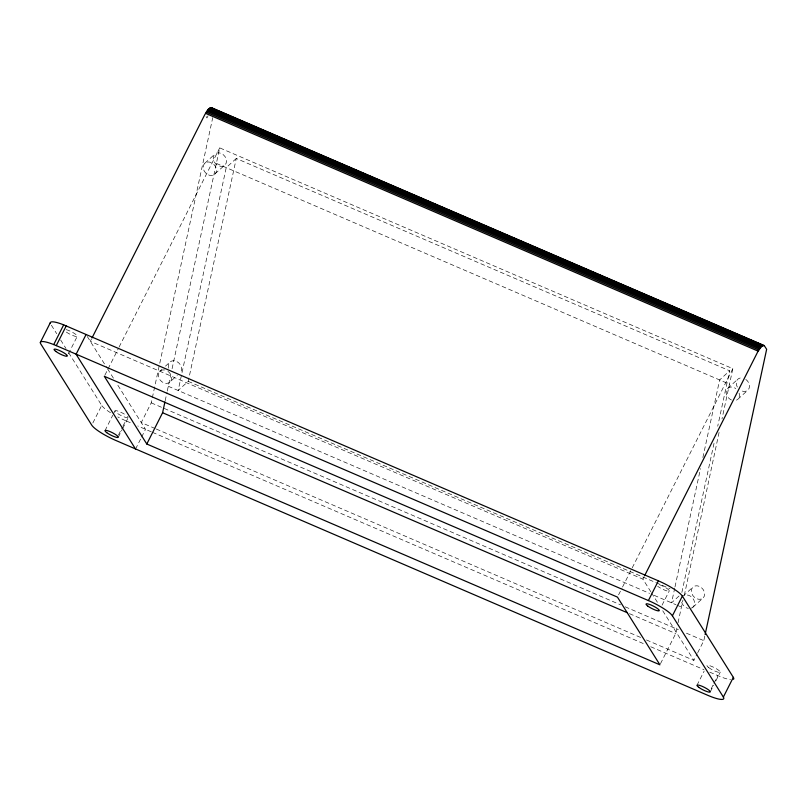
<?xml version="1.0" encoding="UTF-8"?>
<svg xmlns="http://www.w3.org/2000/svg" width="807" height="807" viewBox="0 0 807 807"><rect width="100%" height="100%" fill="white"/><g stroke="black" fill="none" stroke-linecap="round" stroke-linejoin="round"><path stroke-width="0.61" stroke-dasharray="4.04 3.03" d="M155.146 428.537L141.265 422.565L151.232 402.854L212.735 117.64M165.183 400.706L167.009 392.283M167.261 391.072L170.771 374.801M172.093 368.668L219.716 147.873L732.827 368.678L721.983 418.954M236.28 158.475L226.232 167.624L178.165 390.507L188.213 381.348L236.28 158.475L729.659 370.796L717.716 426.207M674.743 588.051L671.555 602.829L680.684 594.507M675.005 586.82L700.496 468.605M702.887 457.529L719.622 379.946L729.659 370.796M681.865 592.439L714.528 440.985M660.479 663.707L675.711 633.556L677.002 627.533M678.041 622.722L682.914 600.146M719.077 432.451L684.306 595.354A7.424 5.921 47.7 0 1 693.949 600.166A7.424 5.921 47.7 0 1 690.066 608.458M697.732 652.702L703.815 640.657L704.874 635.734M68.454 353.769L77.301 336.247M91.433 339.071L90.303 341.321L642.886 579.123L650.835 591.783M208.065 115.774L206.955 117.963L205.896 116.269M104.89 375.174L118.538 348.17M119.103 347.04L219.716 147.873M92.855 422.959L101.702 405.427L68.605 352.669M105.001 430.645L112.748 415.302M113.303 414.213L114.967 410.924M118.498 434.933L122.361 427.266M122.916 426.177L125.69 420.699L132.298 423.574M118.316 437.212L122.19 429.546M122.735 428.446L128.273 417.501M135.556 449.055L141.094 438.1M141.639 437.011L145.512 429.344L117.439 384.586M618.576 594.86L621.985 588.111M622.56 586.982L631.649 568.985M632.224 567.856L732.827 368.678M642.886 579.123L644.026 576.874M662.083 605.139L669.275 590.895M646.457 639.971L693.859 660.368L697.177 653.801M696.976 685.294L704.168 671.051M711.199 688.774L713.408 684.397M713.963 683.297L717.837 675.63A22.505 4.338 26.8 0 0 730.547 679.655M710.281 691.861L713.61 685.294M715.819 680.906L720.248 672.15M204.847 163.236L214.894 154.076M214.793 174.262A7.424 5.921 47.7 0 0 216.125 168.088L215.368 166.363A7.424 5.921 47.7 0 0 206.158 162.399A7.424 5.921 47.7 0 0 204.272 171.134A7.424 5.921 47.7 0 0 213.482 175.099L224.84 165.112A7.424 5.921 47.7 0 0 221.199 153.411A7.424 5.921 47.7 0 0 213.562 160.26A7.424 5.921 47.7 0 0 224.84 165.112M160.008 371.129L161.834 369.465M165.485 366.136L170.055 361.97M164.588 369.949A7.424 5.921 47.7 0 0 158.676 377.303A7.424 5.921 47.7 0 0 168.643 382.992L177.268 375.507M731.475 399.99A7.424 5.921 47.7 0 1 727.258 396.197L726.492 394.472A7.424 5.921 47.7 0 1 727.833 388.288L737.87 379.139M737.78 399.324L747.827 390.174M682.994 596.191L693.042 587.032M692.941 607.217L702.988 598.068A7.424 5.921 47.7 0 0 699.346 586.366A7.424 5.921 47.7 0 0 691.71 593.216A7.424 5.921 47.7 0 0 702.988 598.068M727.833 388.288L729.145 387.461A7.424 5.921 47.7 0 1 735.772 388.56M216.367 163.377L729.488 384.193M188.213 381.348L670.012 588.686M168.3 386.26L649.544 593.357M654.174 595.354L675.933 604.715M677.033 605.189L681.421 607.076M151.232 402.854L620.583 604.836M625.203 606.824L678.384 629.712M686.475 633.192L703.815 640.657M629.48 613.663L675.711 633.556M156.296 429.042L640.677 637.48M151.292 431.826L137.805 425.975M152.452 432.33L644.995 644.289M650.775 646.77L703.966 669.659M709.746 672.15L717.837 675.63M651.491 592.832L658.109 603.384M662.749 610.778L693.859 660.368M87.267 336.479L106.847 367.699M107.513 368.759L113.464 378.251M51.396 325.241L56.692 333.674M60.666 340.009L65.962 348.453M681.663 602.365L682.419 604.09A7.424 5.921 47.7 0 0 688.371 608.397M659.581 584.732A7.424 1.432 26.8 0 1 668.267 589.483A7.424 1.432 26.8 0 1 666.643 590.825A7.424 1.432 26.8 0 1 657.685 586.306M127.96 417.754A7.424 1.432 26.8 0 1 119.032 414.435A7.424 1.432 26.8 0 1 115.724 410.632A7.424 1.432 26.8 0 1 125.236 414.616M127.546 416.341A7.424 1.432 26.8 0 1 128.131 417.017M125.69 420.699A22.505 4.338 26.8 0 1 117.812 416.926M110.488 412.71A22.505 4.338 26.8 0 1 101.702 405.427M66.184 329.629A7.424 1.432 26.8 0 1 75.596 334.269A7.424 1.432 26.8 0 1 75.122 336.297A7.424 1.432 26.8 0 1 65.71 331.647M168.724 368.153A7.424 5.921 47.7 0 1 176.36 361.314A7.424 5.921 47.7 0 1 180.001 373.005M745.819 379.411A7.424 5.921 47.7 0 1 749.128 388.238A7.424 5.921 47.7 0 1 741.512 390.84M737.305 387.047A7.424 5.921 47.7 0 1 742.45 377.958M167.957 371.402A7.424 5.921 47.7 0 1 170.529 374.256L171.296 375.981A7.424 5.921 47.7 0 1 169.954 382.165M739.111 393.15A7.424 5.921 47.7 0 1 736.468 400.161M708.647 667.55A7.424 1.432 26.8 0 0 719.935 672.402A7.424 1.432 26.8 0 0 712.188 666.622A7.424 1.432 26.8 0 0 708.647 667.55"/><path stroke-width="1.21" d="M146.793 444.011L104.325 376.304L617.446 597.109L659.914 664.817L146.793 444.011L162.59 412.74L164.931 401.906M705.136 634.504L766.65 349.29L764.209 345.547L761.566 346.405L758.096 351.126L644.591 575.754M40.35 342.43L50.306 322.719M733.331 677.355L723.365 697.066A22.505 4.338 26.8 0 1 707.88 695.352L115.724 440.41A22.505 4.338 26.8 0 1 91.746 425.148L40.774 343.903A22.505 4.338 26.8 0 1 53.726 344.569L63.682 324.858L658.381 580.838A22.505 4.338 26.8 0 1 682.359 596.101L733.331 677.355A22.505 4.338 26.8 0 1 733.452 679.302M53.726 344.569L56.268 345.618L66.224 325.907M86.056 334.552L76.1 354.263L135.556 449.055M92.008 337.951L204.837 114.584L208.307 109.278L211.222 107.563L764.209 345.547M723.365 697.066L672.402 615.822A22.505 4.338 26.8 0 0 648.414 600.559L658.381 580.838M672.402 615.822L682.359 596.101M210.748 107.563L763.331 345.366M210.213 107.734L762.797 345.537M209.618 108.088L762.201 345.88M208.983 108.602L761.566 346.405M208.307 109.278L760.89 347.081M207.611 110.105L760.194 347.908M206.905 111.063L759.488 348.866M206.199 112.143L758.782 349.945M205.503 113.323L758.096 351.126M648.414 600.559L56.268 345.618M162.59 412.74L627.17 612.664M211.222 107.563L211.938 108.108M50.347 323.375A22.505 4.338 26.8 0 1 63.682 324.858M647.728 606.017A7.424 1.432 26.8 0 0 659.006 610.869A7.424 1.432 26.8 0 0 651.259 605.089A7.424 1.432 26.8 0 0 647.728 606.017M698.691 687.271A7.424 1.432 26.8 0 0 709.968 692.124A7.424 1.432 26.8 0 0 702.231 686.343A7.424 1.432 26.8 0 0 698.691 687.271M106.716 432.623A7.424 1.432 26.8 0 0 118.004 437.475A7.424 1.432 26.8 0 0 110.256 431.695A7.424 1.432 26.8 0 0 106.716 432.623M55.754 351.368A7.424 1.432 26.8 0 0 67.031 356.22A7.424 1.432 26.8 0 0 59.294 350.44A7.424 1.432 26.8 0 0 55.754 351.368"/></g></svg>
